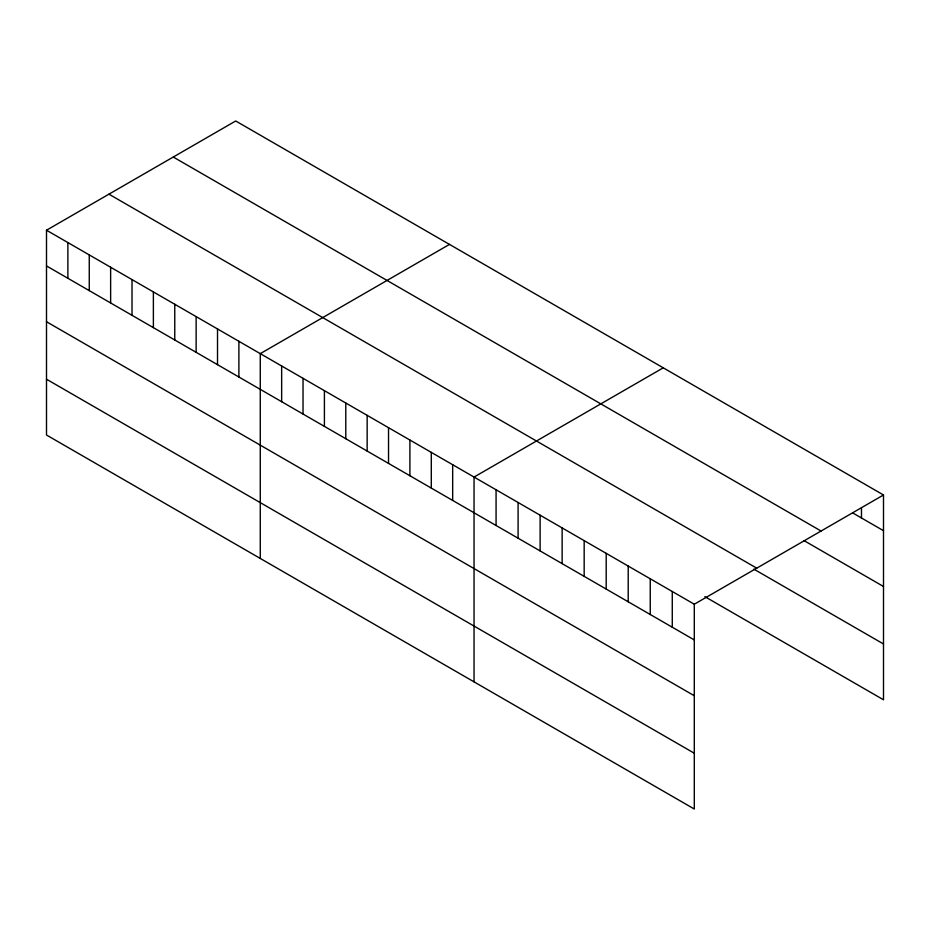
<?xml version="1.0" encoding="UTF-8"?>
<svg xmlns="http://www.w3.org/2000/svg" width="930" height="930" viewBox="0 0 930 930"><rect width="100%" height="100%" fill="white"/><g stroke="black" fill="none" stroke-linecap="round" stroke-linejoin="round"><path stroke-width="1.4" d="M46.5 230.222L694.292 604.221L694.292 809.019L46.5 435.019L46.5 230.222L235.709 120.981L883.5 494.981L883.5 699.779L704.859 596.642M449.481 244.404L260.272 353.644L260.272 558.43M663.253 367.827L474.044 477.067L474.044 681.853M694.292 604.221L883.5 494.981M852.915 513.034L883.5 530.693M173.271 157.031L821.062 531.03M803.962 540.574L883.5 586.493M108.938 194.172L756.729 568.172M753.8 569.102L883.5 643.979M46.5 265.934L694.292 639.933M46.5 321.733L694.292 695.733M46.5 379.219L694.292 753.219M861.471 507.978L861.471 517.975M672.274 591.503L672.274 627.215M650.244 578.786L650.244 614.498M628.215 566.079L628.215 601.78M606.197 553.362L606.197 589.062M584.168 540.644L584.168 576.356M562.139 527.926L562.139 563.638M540.121 515.208L540.121 550.92M518.091 502.491L518.091 538.203M496.074 489.773L496.074 525.485M452.666 464.721L452.666 500.433M431.288 452.375L431.288 488.087M409.909 440.041L409.909 475.742M388.531 427.695L388.531 463.407M367.152 415.35L367.152 451.062M345.786 403.004L345.786 438.716M324.407 390.67L324.407 426.382M303.029 378.324L303.029 414.036M281.651 365.978L281.651 401.69M238.894 341.298L238.894 377.01M217.515 328.953L217.515 364.665M196.137 316.619L196.137 352.319M174.759 304.273L174.759 339.985M153.38 291.927L153.38 327.639M132.014 279.593L132.014 315.293M110.635 267.247L110.635 302.959M89.257 254.901L89.257 290.613M67.878 242.567L67.878 278.268"/></g></svg>
